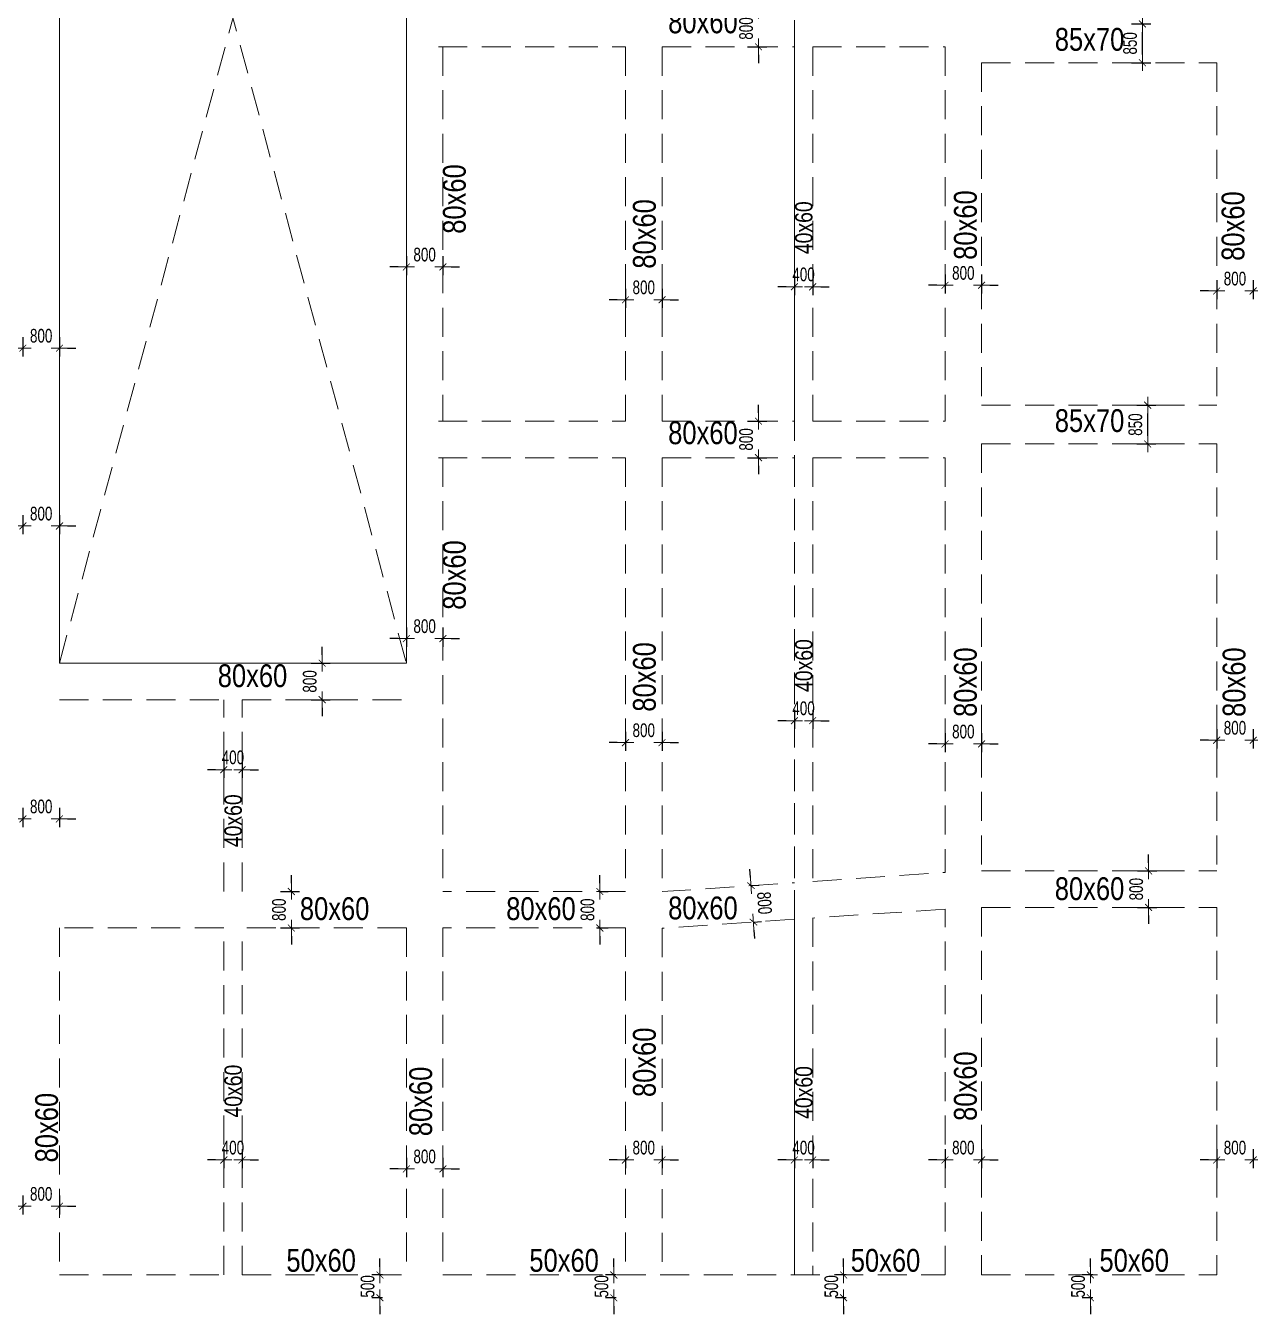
# Model space of a CAD drawing. Header units: millimetres. Extents: x 40 to 217000, y 40 to 90716.
# Drawn here: x 113862 to 140685, y 40 to 28260 of the extents above; entities that cross this region are included whole.
import ezdxf
from ezdxf.enums import TextEntityAlignment as Align

# ---------------------------------------------------------------- set-up
doc = ezdxf.new("R2010")
doc.units = ezdxf.units.MM
doc.header["$MEASUREMENT"] = 0
doc.header["$PDMODE"] = 1
doc.linetypes.add('DASHED2', pattern=[9.525, 6.35, -3.175])
doc.linetypes.add('HIDDEN2', pattern=[4.7625, 3.175, -1.5875])
doc.layers.get('Defpoints').update_dxf_attribs({"lineweight": 9})
doc.layers.add('Kich thuoc dam diml', color=230, linetype='Continuous', plot=False)
doc.layers.add('NDC. KT Dam', color=42, linetype='Continuous')
for name, color, linetype, lineweight in [('NDC_S_BEAM', 3, 'HIDDEN2', 20), ('NDC_S_DIM', 1, 'Continuous', 15), ('NDC_S_OPENING', 9, 'DASHED2', 13), ('NDC_S_SLAB', 2, 'Continuous', 20)]:
    doc.layers.add(name, color=color, linetype=linetype, lineweight=lineweight)
doc.styles.add('ARIAL', font='arial.ttf', dxfattribs={"width": 0.8})
doc.styles.add('NDC_DIM', font='', dxfattribs={"width": 0.75})
doc.styles.get('NDC_DIM').set_extended_font_data('Dotum')
doc.dimstyles.new('NDC_dim_100', dxfattribs={"dimscale": 120, "dimtxt": 2.5, "dimasz": 1.5, "dimexe": 1.5, "dimexo": 2.5, "dimgap": 1, "dimtad": 1, "dimdec": 0, "dimzin": 0, "dimdsep": 46, "dimtxsty": 'NDC_DIM', "dimblk": 'DIMMARK', "dimcen": 0.09, "dimdle": 1.2, "dimclrd": 1, "dimclre": 1, "dimclrt": 3, "dimadec": 0, "dimazin": 0, "dimtfac": 1, "dimtdec": 0, "dimtix": 1, "dimtofl": 0, "dimtmove": 0, "dimatfit": 3, "dimfxl": 0, "dimtolj": 1, "dimtzin": 0, "dimarcsym": 0})

# ---------------------------------------------------------------- blocks, each defined once
blk = doc.blocks.new('DIMMARK')
at = {"layer": 'NDC_S_DIM', "color": 1}
blk.add_line((-1.5, 0), (1, 0), dxfattribs=at)
at = {"layer": 'NDC_S_DIM', "color": 2, "const_width": 0.1}
blk.add_lwpolyline([(-0.42, -0.42), (0.42, 0.42)], dxfattribs=at)
blk = doc.blocks.new('*D1517')
at = {"layer": 'Defpoints', "color": 0, "transparency": 16777216}
for p in [(113800, 23453), (114600, 23453), (114600, 21199)]:
    blk.add_point(p, dxfattribs=at)
at = {"layer": 'Kich thuoc dam diml', "color": 1, "lineweight": -2, "transparency": 16777216}
for p, q in [((113620, 21199), (113440, 21199)), ((113800, 21439), (113800, 21019)), ((114600, 21439), (114600, 21019)), ((114780, 21199), (114960, 21199))]:
    blk.add_line(p, q, dxfattribs=at)
at = {"layer": 'Kich thuoc dam diml', "color": 1, "lineweight": -2, "transparency": 16777216, "xscale": 180, "yscale": 180, "zscale": 180}
blk.add_blockref('DIMMARK', (113800, 21199), dxfattribs=at)
at = {"layer": 'Kich thuoc dam diml', "color": 1, "lineweight": -2, "transparency": 16777216, "xscale": 180, "yscale": 180, "zscale": 180, "rotation": 180}
blk.add_blockref('DIMMARK', (114600, 21199), dxfattribs=at)
at = {"layer": 'Kich thuoc dam diml', "color": 3, "transparency": 16777216, "insert": (114200, 21469), "char_height": 300, "attachment_point": 5, "style": 'NDC_DIM'}
blk.add_mtext('\\A1;800', dxfattribs=at)
blk = doc.blocks.new('*D1543')
at = {"layer": 'Defpoints', "color": 0, "transparency": 16777216}
for p in [(118200, 4299), (118600, 4357), (118600, 3418)]:
    blk.add_point(p, dxfattribs=at)
at = {"layer": 'Kich thuoc dam diml', "color": 1, "lineweight": -2, "transparency": 16777216}
for p, q in [((118020, 3418), (117840, 3418)), ((118200, 3658), (118200, 3238)), ((118600, 3658), (118600, 3238)), ((118780, 3418), (118960, 3418))]:
    blk.add_line(p, q, dxfattribs=at)
at = {"layer": 'Kich thuoc dam diml', "color": 1, "lineweight": -2, "transparency": 16777216, "xscale": 180, "yscale": 180, "zscale": 180}
blk.add_blockref('DIMMARK', (118200, 3418), dxfattribs=at)
at = {"layer": 'Kich thuoc dam diml', "color": 1, "lineweight": -2, "transparency": 16777216, "xscale": 180, "yscale": 180, "zscale": 180, "rotation": 180}
blk.add_blockref('DIMMARK', (118600, 3418), dxfattribs=at)
at = {"layer": 'Kich thuoc dam diml', "color": 3, "transparency": 16777216, "insert": (118400, 3688), "char_height": 300, "attachment_point": 5, "style": 'NDC_DIM'}
blk.add_mtext('\\A1;400', dxfattribs=at)
blk = doc.blocks.new('*D1544')
at = {"layer": 'Defpoints', "color": 0, "transparency": 16777216}
for p in [(130700, 4299), (131100, 4357), (131100, 3418)]:
    blk.add_point(p, dxfattribs=at)
at = {"layer": 'Kich thuoc dam diml', "color": 1, "lineweight": -2, "transparency": 16777216}
for p, q in [((130520, 3418), (130340, 3418)), ((130700, 3658), (130700, 3238)), ((131100, 3658), (131100, 3238)), ((131280, 3418), (131460, 3418))]:
    blk.add_line(p, q, dxfattribs=at)
at = {"layer": 'Kich thuoc dam diml', "color": 1, "lineweight": -2, "transparency": 16777216, "xscale": 180, "yscale": 180, "zscale": 180}
blk.add_blockref('DIMMARK', (130700, 3418), dxfattribs=at)
at = {"layer": 'Kich thuoc dam diml', "color": 1, "lineweight": -2, "transparency": 16777216, "xscale": 180, "yscale": 180, "zscale": 180, "rotation": 180}
blk.add_blockref('DIMMARK', (131100, 3418), dxfattribs=at)
at = {"layer": 'Kich thuoc dam diml', "color": 3, "transparency": 16777216, "insert": (130900, 3688), "char_height": 300, "attachment_point": 5, "style": 'NDC_DIM'}
blk.add_mtext('\\A1;400', dxfattribs=at)
blk = doc.blocks.new('*D1553')
at = {"layer": 'Defpoints', "color": 0, "transparency": 16777216}
for p in [(113800, 3051), (114600, 3051), (114600, 2404)]:
    blk.add_point(p, dxfattribs=at)
at = {"layer": 'Kich thuoc dam diml', "color": 1, "lineweight": -2, "transparency": 16777216}
for p, q in [((113800, 2644), (113800, 2224)), ((114600, 2644), (114600, 2224)), ((113620, 2404), (113440, 2404)), ((114780, 2404), (114960, 2404))]:
    blk.add_line(p, q, dxfattribs=at)
at = {"layer": 'Kich thuoc dam diml', "color": 1, "lineweight": -2, "transparency": 16777216, "xscale": 180, "yscale": 180, "zscale": 180}
blk.add_blockref('DIMMARK', (113800, 2404), dxfattribs=at)
at = {"layer": 'Kich thuoc dam diml', "color": 1, "lineweight": -2, "transparency": 16777216, "xscale": 180, "yscale": 180, "zscale": 180, "rotation": 180}
blk.add_blockref('DIMMARK', (114600, 2404), dxfattribs=at)
at = {"layer": 'Kich thuoc dam diml', "color": 3, "transparency": 16777216, "insert": (114200, 2674), "char_height": 300, "attachment_point": 5, "style": 'NDC_DIM'}
blk.add_mtext('\\A1;800', dxfattribs=at)
blk = doc.blocks.new('*D1554')
at = {"layer": 'Defpoints', "color": 0, "transparency": 16777216}
for p in [(122200, 4029), (123000, 4029), (123000, 3223)]:
    blk.add_point(p, dxfattribs=at)
at = {"layer": 'Kich thuoc dam diml', "color": 1, "lineweight": -2, "transparency": 16777216}
for p, q in [((122200, 3463), (122200, 3043)), ((123000, 3463), (123000, 3043)), ((122020, 3223), (121840, 3223)), ((123180, 3223), (123360, 3223))]:
    blk.add_line(p, q, dxfattribs=at)
at = {"layer": 'Kich thuoc dam diml', "color": 1, "lineweight": -2, "transparency": 16777216, "xscale": 180, "yscale": 180, "zscale": 180}
blk.add_blockref('DIMMARK', (122200, 3223), dxfattribs=at)
at = {"layer": 'Kich thuoc dam diml', "color": 1, "lineweight": -2, "transparency": 16777216, "xscale": 180, "yscale": 180, "zscale": 180, "rotation": 180}
blk.add_blockref('DIMMARK', (123000, 3223), dxfattribs=at)
at = {"layer": 'Kich thuoc dam diml', "color": 3, "transparency": 16777216, "insert": (122600, 3493), "char_height": 300, "attachment_point": 5, "style": 'NDC_DIM'}
blk.add_mtext('\\A1;800', dxfattribs=at)
blk = doc.blocks.new('*D1555')
at = {"layer": 'Defpoints', "color": 0, "transparency": 16777216}
for p in [(127000, 4287), (127800, 4287), (127800, 3418)]:
    blk.add_point(p, dxfattribs=at)
at = {"layer": 'Kich thuoc dam diml', "color": 1, "lineweight": -2, "transparency": 16777216}
for p, q in [((126820, 3418), (126640, 3418)), ((127000, 3658), (127000, 3238)), ((127800, 3658), (127800, 3238)), ((127980, 3418), (128160, 3418))]:
    blk.add_line(p, q, dxfattribs=at)
at = {"layer": 'Kich thuoc dam diml', "color": 1, "lineweight": -2, "transparency": 16777216, "xscale": 180, "yscale": 180, "zscale": 180}
blk.add_blockref('DIMMARK', (127000, 3418), dxfattribs=at)
at = {"layer": 'Kich thuoc dam diml', "color": 1, "lineweight": -2, "transparency": 16777216, "xscale": 180, "yscale": 180, "zscale": 180, "rotation": 180}
blk.add_blockref('DIMMARK', (127800, 3418), dxfattribs=at)
at = {"layer": 'Kich thuoc dam diml', "color": 3, "transparency": 16777216, "insert": (127400, 3688), "char_height": 300, "attachment_point": 5, "style": 'NDC_DIM'}
blk.add_mtext('\\A1;800', dxfattribs=at)
blk = doc.blocks.new('*D1556')
at = {"layer": 'Defpoints', "color": 0, "transparency": 16777216}
for p in [(134000, 4127), (134800, 4127), (134800, 3418)]:
    blk.add_point(p, dxfattribs=at)
at = {"layer": 'Kich thuoc dam diml', "color": 1, "lineweight": -2, "transparency": 16777216}
for p, q in [((133820, 3418), (133640, 3418)), ((134000, 3658), (134000, 3238)), ((134800, 3658), (134800, 3238)), ((134980, 3418), (135160, 3418))]:
    blk.add_line(p, q, dxfattribs=at)
at = {"layer": 'Kich thuoc dam diml', "color": 1, "lineweight": -2, "transparency": 16777216, "xscale": 180, "yscale": 180, "zscale": 180}
blk.add_blockref('DIMMARK', (134000, 3418), dxfattribs=at)
at = {"layer": 'Kich thuoc dam diml', "color": 1, "lineweight": -2, "transparency": 16777216, "xscale": 180, "yscale": 180, "zscale": 180, "rotation": 180}
blk.add_blockref('DIMMARK', (134800, 3418), dxfattribs=at)
at = {"layer": 'Kich thuoc dam diml', "color": 3, "transparency": 16777216, "insert": (134400, 3688), "char_height": 300, "attachment_point": 5, "style": 'NDC_DIM'}
blk.add_mtext('\\A1;800', dxfattribs=at)
blk = doc.blocks.new('*D1530')
at = {"layer": 'Defpoints', "color": 0, "transparency": 16777216}
for p in [(139950, 4170), (140750, 4170), (140750, 3418)]:
    blk.add_point(p, dxfattribs=at)
at = {"layer": 'Kich thuoc dam diml', "color": 1, "lineweight": -2, "transparency": 16777216}
for p, q in [((139770, 3418), (139590, 3418)), ((139950, 3658), (139950, 3238)), ((140750, 3658), (140750, 3238)), ((140930, 3418), (141110, 3418))]:
    blk.add_line(p, q, dxfattribs=at)
at = {"layer": 'Kich thuoc dam diml', "color": 1, "lineweight": -2, "transparency": 16777216, "xscale": 180, "yscale": 180, "zscale": 180}
blk.add_blockref('DIMMARK', (139950, 3418), dxfattribs=at)
at = {"layer": 'Kich thuoc dam diml', "color": 1, "lineweight": -2, "transparency": 16777216, "xscale": 180, "yscale": 180, "zscale": 180, "rotation": 180}
blk.add_blockref('DIMMARK', (140750, 3418), dxfattribs=at)
at = {"layer": 'Kich thuoc dam diml', "color": 3, "transparency": 16777216, "insert": (140350, 3688), "char_height": 300, "attachment_point": 5, "style": 'NDC_DIM'}
blk.add_mtext('\\A1;800', dxfattribs=at)
blk = doc.blocks.new('*D1561')
at = {"layer": 'Defpoints', "color": 0, "transparency": 16777216}
for p in [(121621, 900), (121975, 900), (121975, 400)]:
    blk.add_point(p, dxfattribs=at)
at = {"layer": 'Kich thuoc dam diml', "color": 1, "lineweight": -2, "transparency": 16777216}
for p, q in [((121621, 1080), (121621, 1260)), ((121675, 900), (121441, 900)), ((121675, 400), (121441, 400)), ((121621, 220), (121621, 40))]:
    blk.add_line(p, q, dxfattribs=at)
at = {"layer": 'Kich thuoc dam diml', "color": 1, "lineweight": -2, "transparency": 16777216, "xscale": 180, "yscale": 180, "zscale": 180}
for p, rotation in [((121621, 900), 270), ((121621, 400), 90)]:
    blk.add_blockref('DIMMARK', p, dxfattribs=dict(at, rotation=rotation))
at = {"layer": 'Kich thuoc dam diml', "color": 3, "transparency": 16777216, "insert": (121351, 650), "char_height": 300, "attachment_point": 5, "rotation": 90, "style": 'NDC_DIM'}
blk.add_mtext('\\A1;500', dxfattribs=at)
blk = doc.blocks.new('*D1562')
at = {"layer": 'Defpoints', "color": 0, "transparency": 16777216}
for p in [(126745, 900), (127099, 900), (127099, 400)]:
    blk.add_point(p, dxfattribs=at)
at = {"layer": 'Kich thuoc dam diml', "color": 1, "lineweight": -2, "transparency": 16777216}
for p, q in [((126745, 1080), (126745, 1260)), ((126799, 900), (126565, 900)), ((126799, 400), (126565, 400)), ((126745, 220), (126745, 40))]:
    blk.add_line(p, q, dxfattribs=at)
at = {"layer": 'Kich thuoc dam diml', "color": 1, "lineweight": -2, "transparency": 16777216, "xscale": 180, "yscale": 180, "zscale": 180}
for p, rotation in [((126745, 900), 270), ((126745, 400), 90)]:
    blk.add_blockref('DIMMARK', p, dxfattribs=dict(at, rotation=rotation))
at = {"layer": 'Kich thuoc dam diml', "color": 3, "transparency": 16777216, "insert": (126475, 650), "char_height": 300, "attachment_point": 5, "rotation": 90, "style": 'NDC_DIM'}
blk.add_mtext('\\A1;500', dxfattribs=at)
blk = doc.blocks.new('*D1563')
at = {"layer": 'Defpoints', "color": 0, "transparency": 16777216}
for p in [(131778, 900), (132133, 900), (132133, 400)]:
    blk.add_point(p, dxfattribs=at)
at = {"layer": 'Kich thuoc dam diml', "color": 1, "lineweight": -2, "transparency": 16777216}
for p, q in [((131778, 1080), (131778, 1260)), ((131833, 900), (131598, 900)), ((131833, 400), (131598, 400)), ((131778, 220), (131778, 40))]:
    blk.add_line(p, q, dxfattribs=at)
at = {"layer": 'Kich thuoc dam diml', "color": 1, "lineweight": -2, "transparency": 16777216, "xscale": 180, "yscale": 180, "zscale": 180}
for p, rotation in [((131778, 900), 270), ((131778, 400), 90)]:
    blk.add_blockref('DIMMARK', p, dxfattribs=dict(at, rotation=rotation))
at = {"layer": 'Kich thuoc dam diml', "color": 3, "transparency": 16777216, "insert": (131508, 650), "char_height": 300, "attachment_point": 5, "rotation": 90, "style": 'NDC_DIM'}
blk.add_mtext('\\A1;500', dxfattribs=at)
blk = doc.blocks.new('*D1564')
at = {"layer": 'Defpoints', "color": 0, "transparency": 16777216}
for p in [(137184, 900), (137539, 900), (137539, 400)]:
    blk.add_point(p, dxfattribs=at)
at = {"layer": 'Kich thuoc dam diml', "color": 1, "lineweight": -2, "transparency": 16777216}
for p, q in [((137184, 1080), (137184, 1260)), ((137239, 900), (137004, 900)), ((137239, 400), (137004, 400)), ((137184, 220), (137184, 40))]:
    blk.add_line(p, q, dxfattribs=at)
at = {"layer": 'Kich thuoc dam diml', "color": 1, "lineweight": -2, "transparency": 16777216, "xscale": 180, "yscale": 180, "zscale": 180}
for p, rotation in [((137184, 900), 270), ((137184, 400), 90)]:
    blk.add_blockref('DIMMARK', p, dxfattribs=dict(at, rotation=rotation))
at = {"layer": 'Kich thuoc dam diml', "color": 3, "transparency": 16777216, "insert": (136914, 650), "char_height": 300, "attachment_point": 5, "rotation": 90, "style": 'NDC_DIM'}
blk.add_mtext('\\A1;500', dxfattribs=at)
blk = doc.blocks.new('*D1573')
at = {"layer": 'Defpoints', "color": 0, "transparency": 16777216}
for p in [(116976, 9300), (119680, 9300), (116976, 8500)]:
    blk.add_point(p, dxfattribs=at)
at = {"layer": 'Kich thuoc dam diml', "color": 1, "lineweight": -2, "transparency": 16777216}
for p, q in [((119680, 9480), (119680, 9660)), ((119440, 9300), (119860, 9300)), ((119440, 8500), (119860, 8500)), ((119680, 8320), (119680, 8140))]:
    blk.add_line(p, q, dxfattribs=at)
at = {"layer": 'Kich thuoc dam diml', "color": 1, "lineweight": -2, "transparency": 16777216, "xscale": 180, "yscale": 180, "zscale": 180}
for p, rotation in [((119680, 9300), 270), ((119680, 8500), 90)]:
    blk.add_blockref('DIMMARK', p, dxfattribs=dict(at, rotation=rotation))
at = {"layer": 'Kich thuoc dam diml', "color": 3, "transparency": 16777216, "insert": (119410, 8900), "char_height": 300, "attachment_point": 5, "rotation": 90, "style": 'NDC_DIM'}
blk.add_mtext('\\A1;800', dxfattribs=at)
blk = doc.blocks.new('*D1574')
at = {"layer": 'Defpoints', "color": 0, "transparency": 16777216}
for p in [(126126, 9300), (126438, 9300), (126072, 8500)]:
    blk.add_point(p, dxfattribs=at)
at = {"layer": 'Kich thuoc dam diml', "color": 1, "lineweight": -2, "transparency": 16777216}
for p, q in [((126438, 9480), (126438, 9660)), ((126426, 9300), (126618, 9300)), ((126372, 8500), (126618, 8500)), ((126438, 8320), (126438, 8140))]:
    blk.add_line(p, q, dxfattribs=at)
at = {"layer": 'Kich thuoc dam diml', "color": 1, "lineweight": -2, "transparency": 16777216, "xscale": 180, "yscale": 180, "zscale": 180}
for p, rotation in [((126438, 9300), 270), ((126438, 8500), 90)]:
    blk.add_blockref('DIMMARK', p, dxfattribs=dict(at, rotation=rotation))
at = {"layer": 'Kich thuoc dam diml', "color": 3, "transparency": 16777216, "insert": (126168, 8900), "char_height": 300, "attachment_point": 5, "rotation": 90, "style": 'NDC_DIM'}
blk.add_mtext('\\A1;800', dxfattribs=at)
blk = doc.blocks.new('*D1575')
at = {"layer": 'Defpoints', "color": 0, "transparency": 16777216}
for p in [(129576, 9416), (129748, 9427), (129630, 8617)]:
    blk.add_point(p, dxfattribs=at)
at = {"layer": 'Kich thuoc dam diml', "color": 1, "lineweight": -2, "transparency": 16777216}
for p, q in [((129735, 9607), (129723, 9786)), ((129748, 9427), (129927, 9439)), ((129802, 8629), (129981, 8641)), ((129814, 8449), (129826, 8270))]:
    blk.add_line(p, q, dxfattribs=at)
at = {"layer": 'Kich thuoc dam diml', "color": 1, "lineweight": -2, "transparency": 16777216, "xscale": 180, "yscale": 180, "zscale": 180}
for p, rotation in [((129748, 9427), 273.8774504216132), ((129802, 8629), 93.8774504216132)]:
    blk.add_blockref('DIMMARK', p, dxfattribs=dict(at, rotation=rotation))
at = {"layer": 'Kich thuoc dam diml', "color": 3, "transparency": 16777216, "insert": (130044, 9046), "char_height": 300, "attachment_point": 5, "rotation": 273.8775, "style": 'NDC_DIM'}
blk.add_mtext('\\A1;800', dxfattribs=at)
blk = doc.blocks.new('*D1576')
at = {"layer": 'Defpoints', "color": 0, "transparency": 16777216}
for p in [(137895, 9750), (138458, 9750), (137726, 8950)]:
    blk.add_point(p, dxfattribs=at)
at = {"layer": 'Kich thuoc dam diml', "color": 1, "lineweight": -2, "transparency": 16777216}
for p, q in [((138458, 9930), (138458, 10110)), ((138218, 9750), (138638, 9750)), ((138218, 8950), (138638, 8950)), ((138458, 8770), (138458, 8590))]:
    blk.add_line(p, q, dxfattribs=at)
at = {"layer": 'Kich thuoc dam diml', "color": 1, "lineweight": -2, "transparency": 16777216, "xscale": 180, "yscale": 180, "zscale": 180}
for p, rotation in [((138458, 9750), 270), ((138458, 8950), 90)]:
    blk.add_blockref('DIMMARK', p, dxfattribs=dict(at, rotation=rotation))
at = {"layer": 'Kich thuoc dam diml', "color": 3, "transparency": 16777216, "insert": (138188, 9350), "char_height": 300, "attachment_point": 5, "rotation": 90, "style": 'NDC_DIM'}
blk.add_mtext('\\A1;800', dxfattribs=at)
blk = doc.blocks.new('*D1582')
at = {"layer": 'Defpoints', "color": 0, "transparency": 16777216}
for p in [(128673, 19600), (129913, 19600), (129030, 18800)]:
    blk.add_point(p, dxfattribs=at)
at = {"layer": 'Kich thuoc dam diml', "color": 1, "lineweight": -2, "transparency": 16777216}
for p, q in [((129913, 19780), (129913, 19960)), ((129673, 19600), (130093, 19600)), ((129673, 18800), (130093, 18800)), ((129913, 18620), (129913, 18440))]:
    blk.add_line(p, q, dxfattribs=at)
at = {"layer": 'Kich thuoc dam diml', "color": 1, "lineweight": -2, "transparency": 16777216, "xscale": 180, "yscale": 180, "zscale": 180}
for p, rotation in [((129913, 19600), 270), ((129913, 18800), 90)]:
    blk.add_blockref('DIMMARK', p, dxfattribs=dict(at, rotation=rotation))
at = {"layer": 'Kich thuoc dam diml', "color": 3, "transparency": 16777216, "insert": (129643, 19200), "char_height": 300, "attachment_point": 5, "rotation": 90, "style": 'NDC_DIM'}
blk.add_mtext('\\A1;800', dxfattribs=at)
blk = doc.blocks.new('*D1583')
at = {"layer": 'Defpoints', "color": 0, "transparency": 16777216}
for p in [(136837, 19950), (138439, 19950), (136697, 19100)]:
    blk.add_point(p, dxfattribs=at)
at = {"layer": 'Kich thuoc dam diml', "color": 1, "lineweight": -2, "transparency": 16777216}
for p, q in [((138199, 19950), (138619, 19950)), ((138439, 19280), (138439, 19770)), ((138199, 19100), (138619, 19100))]:
    blk.add_line(p, q, dxfattribs=at)
at = {"layer": 'Kich thuoc dam diml', "color": 1, "lineweight": -2, "transparency": 16777216, "xscale": 180, "yscale": 180, "zscale": 180}
for p, rotation in [((138439, 19950), 90), ((138439, 19100), 270)]:
    blk.add_blockref('DIMMARK', p, dxfattribs=dict(at, rotation=rotation))
at = {"layer": 'Kich thuoc dam diml', "color": 3, "transparency": 16777216, "insert": (138169, 19525), "char_height": 300, "attachment_point": 5, "rotation": 90, "style": 'NDC_DIM'}
blk.add_mtext('\\A1;850', dxfattribs=at)
blk = doc.blocks.new('*D1595')
at = {"layer": 'Defpoints', "color": 0, "transparency": 16777216}
for p in [(129300, 28600), (129913, 28600), (129300, 27800)]:
    blk.add_point(p, dxfattribs=at)
at = {"layer": 'Kich thuoc dam diml', "color": 1, "lineweight": -2, "transparency": 16777216}
for p, q in [((129913, 28780), (129913, 28960)), ((129673, 28600), (130093, 28600)), ((129673, 27800), (130093, 27800)), ((129913, 27620), (129913, 27440))]:
    blk.add_line(p, q, dxfattribs=at)
at = {"layer": 'Kich thuoc dam diml', "color": 1, "lineweight": -2, "transparency": 16777216, "xscale": 180, "yscale": 180, "zscale": 180}
for p, rotation in [((129913, 28600), 270), ((129913, 27800), 90)]:
    blk.add_blockref('DIMMARK', p, dxfattribs=dict(at, rotation=rotation))
at = {"layer": 'Kich thuoc dam diml', "color": 3, "transparency": 16777216, "insert": (129643, 28200), "char_height": 300, "attachment_point": 5, "rotation": 90, "style": 'NDC_DIM'}
blk.add_mtext('\\A1;800', dxfattribs=at)
blk = doc.blocks.new('*D1596')
at = {"layer": 'Defpoints', "color": 0, "transparency": 16777216}
for p in [(137711, 28300), (138324, 28300), (137711, 27450)]:
    blk.add_point(p, dxfattribs=at)
at = {"layer": 'Kich thuoc dam diml', "color": 1, "lineweight": -2, "transparency": 16777216}
for p, q in [((138084, 28300), (138504, 28300)), ((138324, 27630), (138324, 28120)), ((138084, 27450), (138504, 27450))]:
    blk.add_line(p, q, dxfattribs=at)
at = {"layer": 'Kich thuoc dam diml', "color": 1, "lineweight": -2, "transparency": 16777216, "xscale": 180, "yscale": 180, "zscale": 180}
for p, rotation in [((138324, 28300), 90), ((138324, 27450), 270)]:
    blk.add_blockref('DIMMARK', p, dxfattribs=dict(at, rotation=rotation))
at = {"layer": 'Kich thuoc dam diml', "color": 3, "transparency": 16777216, "insert": (138054, 27875), "char_height": 300, "attachment_point": 5, "rotation": 90, "style": 'NDC_DIM'}
blk.add_mtext('\\A1;850', dxfattribs=at)
blk = doc.blocks.new('*D1648')
at = {"layer": 'Defpoints', "color": 0, "transparency": 16777216}
for p in [(156364, 47100), (157282, 47100), (156364, 46300), (128673, 19600), (129913, 19600), (129030, 18800)]:
    blk.add_point(p, dxfattribs=at)
at = {"layer": 'Kich thuoc dam diml', "color": 1, "lineweight": -2, "transparency": 16777216}
for p, q in [((157282, 47280), (157282, 47460)), ((157042, 47100), (157462, 47100)), ((157042, 46300), (157462, 46300)), ((157282, 46120), (157282, 45940)), ((129913, 19780), (129913, 19960)), ((129673, 19600), (130093, 19600)), ((129673, 18800), (130093, 18800)), ((129913, 18620), (129913, 18440))]:
    blk.add_line(p, q, dxfattribs=at)
at = {"layer": 'Kich thuoc dam diml', "color": 1, "lineweight": -2, "transparency": 16777216, "xscale": 180, "yscale": 180, "zscale": 180}
for p, rotation in [((157282, 47100), 270), ((157282, 46300), 90), ((129913, 19600), 270), ((129913, 18800), 90)]:
    blk.add_blockref('DIMMARK', p, dxfattribs=dict(at, rotation=rotation))
at = {"layer": 'Kich thuoc dam diml', "color": 3, "transparency": 16777216, "char_height": 300, "attachment_point": 5, "rotation": 90, "style": 'NDC_DIM'}
for insert in [(157012, 46700), (129643, 19200)]:
    blk.add_mtext('\\A1;800', dxfattribs=dict(at, insert=insert))
blk = doc.blocks.new('*D1232')
at = {"layer": 'Defpoints', "color": 0, "transparency": 16777216}
for p in [(113800, 11535), (114600, 11535), (114600, 10889)]:
    blk.add_point(p, dxfattribs=at)
at = {"layer": 'Kich thuoc dam diml', "color": 1, "lineweight": -2, "transparency": 16777216}
for p, q in [((113800, 11129), (113800, 10709)), ((114600, 11129), (114600, 10709)), ((113620, 10889), (113440, 10889)), ((114780, 10889), (114960, 10889))]:
    blk.add_line(p, q, dxfattribs=at)
at = {"layer": 'Kich thuoc dam diml', "color": 1, "lineweight": -2, "transparency": 16777216, "xscale": 180, "yscale": 180, "zscale": 180}
blk.add_blockref('DIMMARK', (113800, 10889), dxfattribs=at)
at = {"layer": 'Kich thuoc dam diml', "color": 1, "lineweight": -2, "transparency": 16777216, "xscale": 180, "yscale": 180, "zscale": 180, "rotation": 180}
blk.add_blockref('DIMMARK', (114600, 10889), dxfattribs=at)
at = {"layer": 'Kich thuoc dam diml', "color": 3, "transparency": 16777216, "insert": (114200, 11159), "char_height": 300, "attachment_point": 5, "style": 'NDC_DIM'}
blk.add_mtext('\\A1;800', dxfattribs=at)
blk = doc.blocks.new('*D1233')
at = {"layer": 'Defpoints', "color": 0, "transparency": 16777216}
for p in [(113800, 17950), (114600, 17950), (114600, 17304)]:
    blk.add_point(p, dxfattribs=at)
at = {"layer": 'Kich thuoc dam diml', "color": 1, "lineweight": -2, "transparency": 16777216}
for p, q in [((113800, 17544), (113800, 17124)), ((114600, 17544), (114600, 17124)), ((113620, 17304), (113440, 17304)), ((114780, 17304), (114960, 17304))]:
    blk.add_line(p, q, dxfattribs=at)
at = {"layer": 'Kich thuoc dam diml', "color": 1, "lineweight": -2, "transparency": 16777216, "xscale": 180, "yscale": 180, "zscale": 180}
blk.add_blockref('DIMMARK', (113800, 17304), dxfattribs=at)
at = {"layer": 'Kich thuoc dam diml', "color": 1, "lineweight": -2, "transparency": 16777216, "xscale": 180, "yscale": 180, "zscale": 180, "rotation": 180}
blk.add_blockref('DIMMARK', (114600, 17304), dxfattribs=at)
at = {"layer": 'Kich thuoc dam diml', "color": 3, "transparency": 16777216, "insert": (114200, 17574), "char_height": 300, "attachment_point": 5, "style": 'NDC_DIM'}
blk.add_mtext('\\A1;800', dxfattribs=at)
blk = doc.blocks.new('*D1248')
at = {"layer": 'Defpoints', "color": 0, "transparency": 16777216}
for p in [(118200, 12847), (118600, 12904), (118600, 11965)]:
    blk.add_point(p, dxfattribs=at)
at = {"layer": 'Kich thuoc dam diml', "color": 1, "lineweight": -2, "transparency": 16777216}
for p, q in [((118200, 12205), (118200, 11785)), ((118600, 12205), (118600, 11785)), ((118020, 11965), (117840, 11965)), ((118780, 11965), (118960, 11965))]:
    blk.add_line(p, q, dxfattribs=at)
at = {"layer": 'Kich thuoc dam diml', "color": 1, "lineweight": -2, "transparency": 16777216, "xscale": 180, "yscale": 180, "zscale": 180}
blk.add_blockref('DIMMARK', (118200, 11965), dxfattribs=at)
at = {"layer": 'Kich thuoc dam diml', "color": 1, "lineweight": -2, "transparency": 16777216, "xscale": 180, "yscale": 180, "zscale": 180, "rotation": 180}
blk.add_blockref('DIMMARK', (118600, 11965), dxfattribs=at)
at = {"layer": 'Kich thuoc dam diml', "color": 3, "transparency": 16777216, "insert": (118400, 12235), "char_height": 300, "attachment_point": 5, "style": 'NDC_DIM'}
blk.add_mtext('\\A1;400', dxfattribs=at)
blk = doc.blocks.new('*D1253')
at = {"layer": 'Defpoints', "color": 0, "transparency": 16777216}
for p in [(122200, 15644), (123000, 15644), (123000, 14838)]:
    blk.add_point(p, dxfattribs=at)
at = {"layer": 'Kich thuoc dam diml', "color": 1, "lineweight": -2, "transparency": 16777216}
for p, q in [((122200, 15078), (122200, 14658)), ((123000, 15078), (123000, 14658)), ((122020, 14838), (121840, 14838)), ((123180, 14838), (123360, 14838))]:
    blk.add_line(p, q, dxfattribs=at)
at = {"layer": 'Kich thuoc dam diml', "color": 1, "lineweight": -2, "transparency": 16777216, "xscale": 180, "yscale": 180, "zscale": 180}
blk.add_blockref('DIMMARK', (122200, 14838), dxfattribs=at)
at = {"layer": 'Kich thuoc dam diml', "color": 1, "lineweight": -2, "transparency": 16777216, "xscale": 180, "yscale": 180, "zscale": 180, "rotation": 180}
blk.add_blockref('DIMMARK', (123000, 14838), dxfattribs=at)
at = {"layer": 'Kich thuoc dam diml', "color": 3, "transparency": 16777216, "insert": (122600, 15108), "char_height": 300, "attachment_point": 5, "style": 'NDC_DIM'}
blk.add_mtext('\\A1;800', dxfattribs=at)
blk = doc.blocks.new('*D1254')
at = {"layer": 'Defpoints', "color": 0, "transparency": 16777216}
for p in [(122200, 23783), (123000, 23783), (123000, 22977)]:
    blk.add_point(p, dxfattribs=at)
at = {"layer": 'Kich thuoc dam diml', "color": 1, "lineweight": -2, "transparency": 16777216}
for p, q in [((122200, 23217), (122200, 22797)), ((123000, 23217), (123000, 22797)), ((122020, 22977), (121840, 22977)), ((123180, 22977), (123360, 22977))]:
    blk.add_line(p, q, dxfattribs=at)
at = {"layer": 'Kich thuoc dam diml', "color": 1, "lineweight": -2, "transparency": 16777216, "xscale": 180, "yscale": 180, "zscale": 180}
blk.add_blockref('DIMMARK', (122200, 22977), dxfattribs=at)
at = {"layer": 'Kich thuoc dam diml', "color": 1, "lineweight": -2, "transparency": 16777216, "xscale": 180, "yscale": 180, "zscale": 180, "rotation": 180}
blk.add_blockref('DIMMARK', (123000, 22977), dxfattribs=at)
at = {"layer": 'Kich thuoc dam diml', "color": 3, "transparency": 16777216, "insert": (122600, 23247), "char_height": 300, "attachment_point": 5, "style": 'NDC_DIM'}
blk.add_mtext('\\A1;800', dxfattribs=at)
blk = doc.blocks.new('*D1264')
at = {"layer": 'Defpoints', "color": 0, "transparency": 16777216}
for p in [(130700, 13921), (131100, 13978), (131100, 13040)]:
    blk.add_point(p, dxfattribs=at)
at = {"layer": 'Kich thuoc dam diml', "color": 1, "lineweight": -2, "transparency": 16777216}
for p, q in [((130700, 13280), (130700, 12860)), ((131100, 13280), (131100, 12860)), ((130520, 13040), (130340, 13040)), ((131280, 13040), (131460, 13040))]:
    blk.add_line(p, q, dxfattribs=at)
at = {"layer": 'Kich thuoc dam diml', "color": 1, "lineweight": -2, "transparency": 16777216, "xscale": 180, "yscale": 180, "zscale": 180}
blk.add_blockref('DIMMARK', (130700, 13040), dxfattribs=at)
at = {"layer": 'Kich thuoc dam diml', "color": 1, "lineweight": -2, "transparency": 16777216, "xscale": 180, "yscale": 180, "zscale": 180, "rotation": 180}
blk.add_blockref('DIMMARK', (131100, 13040), dxfattribs=at)
at = {"layer": 'Kich thuoc dam diml', "color": 3, "transparency": 16777216, "insert": (130900, 13310), "char_height": 300, "attachment_point": 5, "style": 'NDC_DIM'}
blk.add_mtext('\\A1;400', dxfattribs=at)
blk = doc.blocks.new('*D1238')
at = {"layer": 'Defpoints', "color": 0, "transparency": 16777216}
for p in [(127000, 13428), (127800, 13428), (127800, 12559)]:
    blk.add_point(p, dxfattribs=at)
at = {"layer": 'Kich thuoc dam diml', "color": 1, "lineweight": -2, "transparency": 16777216}
for p, q in [((127000, 12799), (127000, 12379)), ((127800, 12799), (127800, 12379)), ((126820, 12559), (126640, 12559)), ((127980, 12559), (128160, 12559))]:
    blk.add_line(p, q, dxfattribs=at)
at = {"layer": 'Kich thuoc dam diml', "color": 1, "lineweight": -2, "transparency": 16777216, "xscale": 180, "yscale": 180, "zscale": 180}
blk.add_blockref('DIMMARK', (127000, 12559), dxfattribs=at)
at = {"layer": 'Kich thuoc dam diml', "color": 1, "lineweight": -2, "transparency": 16777216, "xscale": 180, "yscale": 180, "zscale": 180, "rotation": 180}
blk.add_blockref('DIMMARK', (127800, 12559), dxfattribs=at)
at = {"layer": 'Kich thuoc dam diml', "color": 3, "transparency": 16777216, "insert": (127400, 12829), "char_height": 300, "attachment_point": 5, "style": 'NDC_DIM'}
blk.add_mtext('\\A1;800', dxfattribs=at)
blk = doc.blocks.new('*D1239')
at = {"layer": 'Defpoints', "color": 0, "transparency": 16777216}
for p in [(127000, 23128), (127800, 23128), (127800, 22259)]:
    blk.add_point(p, dxfattribs=at)
at = {"layer": 'Kich thuoc dam diml', "color": 1, "lineweight": -2, "transparency": 16777216}
for p, q in [((127000, 22499), (127000, 22079)), ((127800, 22499), (127800, 22079)), ((126820, 22259), (126640, 22259)), ((127980, 22259), (128160, 22259))]:
    blk.add_line(p, q, dxfattribs=at)
at = {"layer": 'Kich thuoc dam diml', "color": 1, "lineweight": -2, "transparency": 16777216, "xscale": 180, "yscale": 180, "zscale": 180}
blk.add_blockref('DIMMARK', (127000, 22259), dxfattribs=at)
at = {"layer": 'Kich thuoc dam diml', "color": 1, "lineweight": -2, "transparency": 16777216, "xscale": 180, "yscale": 180, "zscale": 180, "rotation": 180}
blk.add_blockref('DIMMARK', (127800, 22259), dxfattribs=at)
at = {"layer": 'Kich thuoc dam diml', "color": 3, "transparency": 16777216, "insert": (127400, 22529), "char_height": 300, "attachment_point": 5, "style": 'NDC_DIM'}
blk.add_mtext('\\A1;800', dxfattribs=at)
blk = doc.blocks.new('*D1243')
at = {"layer": 'Defpoints', "color": 0, "transparency": 16777216}
for p in [(134000, 13240), (134800, 13240), (134800, 12530)]:
    blk.add_point(p, dxfattribs=at)
at = {"layer": 'Kich thuoc dam diml', "color": 1, "lineweight": -2, "transparency": 16777216}
for p, q in [((134000, 12770), (134000, 12350)), ((134800, 12770), (134800, 12350)), ((133820, 12530), (133640, 12530)), ((134980, 12530), (135160, 12530))]:
    blk.add_line(p, q, dxfattribs=at)
at = {"layer": 'Kich thuoc dam diml', "color": 1, "lineweight": -2, "transparency": 16777216, "xscale": 180, "yscale": 180, "zscale": 180}
blk.add_blockref('DIMMARK', (134000, 12530), dxfattribs=at)
at = {"layer": 'Kich thuoc dam diml', "color": 1, "lineweight": -2, "transparency": 16777216, "xscale": 180, "yscale": 180, "zscale": 180, "rotation": 180}
blk.add_blockref('DIMMARK', (134800, 12530), dxfattribs=at)
at = {"layer": 'Kich thuoc dam diml', "color": 3, "transparency": 16777216, "insert": (134400, 12800), "char_height": 300, "attachment_point": 5, "style": 'NDC_DIM'}
blk.add_mtext('\\A1;800', dxfattribs=at)
blk = doc.blocks.new('*D1244')
at = {"layer": 'Defpoints', "color": 0, "transparency": 16777216}
for p in [(134000, 23285), (134800, 23285), (134800, 22575)]:
    blk.add_point(p, dxfattribs=at)
at = {"layer": 'Kich thuoc dam diml', "color": 1, "lineweight": -2, "transparency": 16777216}
for p, q in [((134000, 22815), (134000, 22395)), ((134800, 22815), (134800, 22395)), ((133820, 22575), (133640, 22575)), ((134980, 22575), (135160, 22575))]:
    blk.add_line(p, q, dxfattribs=at)
at = {"layer": 'Kich thuoc dam diml', "color": 1, "lineweight": -2, "transparency": 16777216, "xscale": 180, "yscale": 180, "zscale": 180}
blk.add_blockref('DIMMARK', (134000, 22575), dxfattribs=at)
at = {"layer": 'Kich thuoc dam diml', "color": 1, "lineweight": -2, "transparency": 16777216, "xscale": 180, "yscale": 180, "zscale": 180, "rotation": 180}
blk.add_blockref('DIMMARK', (134800, 22575), dxfattribs=at)
at = {"layer": 'Kich thuoc dam diml', "color": 3, "transparency": 16777216, "insert": (134400, 22845), "char_height": 300, "attachment_point": 5, "style": 'NDC_DIM'}
blk.add_mtext('\\A1;800', dxfattribs=at)
blk = doc.blocks.new('*D1270')
at = {"layer": 'Defpoints', "color": 0, "transparency": 16777216}
for p in [(139950, 13363), (140750, 13363), (140750, 12612)]:
    blk.add_point(p, dxfattribs=at)
at = {"layer": 'Kich thuoc dam diml', "color": 1, "lineweight": -2, "transparency": 16777216}
for p, q in [((139950, 12852), (139950, 12432)), ((140750, 12852), (140750, 12432)), ((139770, 12612), (139590, 12612)), ((140930, 12612), (141110, 12612))]:
    blk.add_line(p, q, dxfattribs=at)
at = {"layer": 'Kich thuoc dam diml', "color": 1, "lineweight": -2, "transparency": 16777216, "xscale": 180, "yscale": 180, "zscale": 180}
blk.add_blockref('DIMMARK', (139950, 12612), dxfattribs=at)
at = {"layer": 'Kich thuoc dam diml', "color": 1, "lineweight": -2, "transparency": 16777216, "xscale": 180, "yscale": 180, "zscale": 180, "rotation": 180}
blk.add_blockref('DIMMARK', (140750, 12612), dxfattribs=at)
at = {"layer": 'Kich thuoc dam diml', "color": 3, "transparency": 16777216, "insert": (140350, 12882), "char_height": 300, "attachment_point": 5, "style": 'NDC_DIM'}
blk.add_mtext('\\A1;800', dxfattribs=at)
blk = doc.blocks.new('*D1271')
at = {"layer": 'Defpoints', "color": 0, "transparency": 16777216}
for p in [(139950, 23203), (140750, 23203), (140750, 22451)]:
    blk.add_point(p, dxfattribs=at)
at = {"layer": 'Kich thuoc dam diml', "color": 1, "lineweight": -2, "transparency": 16777216}
for p, q in [((139950, 22691), (139950, 22271)), ((140750, 22691), (140750, 22271)), ((139770, 22451), (139590, 22451)), ((140930, 22451), (141110, 22451))]:
    blk.add_line(p, q, dxfattribs=at)
at = {"layer": 'Kich thuoc dam diml', "color": 1, "lineweight": -2, "transparency": 16777216, "xscale": 180, "yscale": 180, "zscale": 180}
blk.add_blockref('DIMMARK', (139950, 22451), dxfattribs=at)
at = {"layer": 'Kich thuoc dam diml', "color": 1, "lineweight": -2, "transparency": 16777216, "xscale": 180, "yscale": 180, "zscale": 180, "rotation": 180}
blk.add_blockref('DIMMARK', (140750, 22451), dxfattribs=at)
at = {"layer": 'Kich thuoc dam diml', "color": 3, "transparency": 16777216, "insert": (140350, 22721), "char_height": 300, "attachment_point": 5, "style": 'NDC_DIM'}
blk.add_mtext('\\A1;800', dxfattribs=at)
blk = doc.blocks.new('*D1315')
at = {"layer": 'Defpoints', "color": 0, "transparency": 16777216}
for p in [(130700, 23425), (131100, 23482), (131100, 22543)]:
    blk.add_point(p, dxfattribs=at)
at = {"layer": 'Kich thuoc dam diml', "color": 1, "lineweight": -2, "transparency": 16777216}
for p, q in [((130700, 22783), (130700, 22363)), ((131100, 22783), (131100, 22363)), ((130520, 22543), (130340, 22543)), ((131280, 22543), (131460, 22543))]:
    blk.add_line(p, q, dxfattribs=at)
at = {"layer": 'Kich thuoc dam diml', "color": 1, "lineweight": -2, "transparency": 16777216, "xscale": 180, "yscale": 180, "zscale": 180}
blk.add_blockref('DIMMARK', (130700, 22543), dxfattribs=at)
at = {"layer": 'Kich thuoc dam diml', "color": 1, "lineweight": -2, "transparency": 16777216, "xscale": 180, "yscale": 180, "zscale": 180, "rotation": 180}
blk.add_blockref('DIMMARK', (131100, 22543), dxfattribs=at)
at = {"layer": 'Kich thuoc dam diml', "color": 3, "transparency": 16777216, "insert": (130900, 22813), "char_height": 300, "attachment_point": 5, "style": 'NDC_DIM'}
blk.add_mtext('\\A1;400', dxfattribs=at)
blk = doc.blocks.new('*D1318')
at = {"layer": 'Defpoints', "color": 0, "transparency": 16777216}
for p in [(119679, 14300), (119162, 13500), (120354, 13500)]:
    blk.add_point(p, dxfattribs=at)
at = {"layer": 'Kich thuoc dam diml', "color": 1, "lineweight": -2, "transparency": 16777216}
for p, q in [((120354, 14480), (120354, 14660)), ((120114, 14300), (120534, 14300)), ((120114, 13500), (120534, 13500)), ((120354, 13320), (120354, 13140))]:
    blk.add_line(p, q, dxfattribs=at)
at = {"layer": 'Kich thuoc dam diml', "color": 1, "lineweight": -2, "transparency": 16777216, "xscale": 180, "yscale": 180, "zscale": 180}
for p, rotation in [((120354, 14300), 270), ((120354, 13500), 90)]:
    blk.add_blockref('DIMMARK', p, dxfattribs=dict(at, rotation=rotation))
at = {"layer": 'Kich thuoc dam diml', "color": 3, "transparency": 16777216, "insert": (120084, 13900), "char_height": 300, "attachment_point": 5, "rotation": 90, "style": 'NDC_DIM'}
blk.add_mtext('\\A1;800', dxfattribs=at)

msp = doc.modelspace()

# ---------------------------------------------------------------- linework, layer by layer
at = {"layer": 'NDC_S_BEAM', "ltscale": 200}
for p, q in [((130700, 37904.9), (130700, 900)), ((122900, 27800), (127000, 27800)), ((123000, 27800), (123000, 19600)), ((127800, 27800), (130700, 27800)), ((130700, 27800), (130700, 19600)), ((131100, 27800), (134000, 27800)), ((131100, 27800), (131100, 19600)), ((134000, 27800), (134000, 19600)), ((134800, 27450), (134800, 19950)), ((134800, 27450), (139950, 27450)), ((139950, 27450), (139950, 19950)), ((134800, 19950), (139950, 19950)), ((122900, 19600), (127000, 19600)), ((127800, 19600), (130700, 19600)), ((131100, 19600), (134000, 19600)), ((134800, 19100), (139950, 19100)), ((134800, 19100), (134800, 9750)), ((139950, 19100), (139950, 9750)), ((122900, 18800), (127000, 18800)), ((123000, 18800), (123000, 9300)), ((127800, 18800), (130700, 18800)), ((127800, 18800), (127800, 9295.2)), ((130700, 18800), (130700, 9491.7)), ((131100, 18800), (131100, 9518.8)), ((131100, 18800), (134000, 18800)), ((134000, 18800), (134000, 9715.4)), ((114600, 14300), (122200, 14300)), ((114600, 13500), (118200, 13500)), ((118200, 9300), (118200, 13500)), ((118600, 9300), (118600, 13500)), ((118600, 13500), (122200, 13500)), ((131100, 9518.8), (134000, 9715.4)), ((134800, 9750), (139950, 9750)), ((127800, 9295.2), (130700, 9491.7)), ((127000, 9300), (123000, 9300)), ((134000, 8913.6), (131100, 8717)), ((134000, 900), (134000, 8913.6)), ((134800, 8950), (134800, 900)), ((134800, 8950), (139950, 8950)), ((139950, 8950), (139950, 900)), ((118200, 8500), (114600, 8500)), ((114600, 8500), (114600, 900)), ((118200, 900), (118200, 8500)), ((118600, 900), (118600, 8500)), ((130700, 8689.9), (127800, 8493.3)), ((127800, 8493.3), (127800, 900)), ((130700, 8693.3), (130700, 900)), ((131100, 8720), (131100, 900)), ((114600, 900), (118200, 900)), ((118600, 900), (122200, 900)), ((134800, 900), (139950, 900))]:
    msp.add_line(p, q, dxfattribs=at)
for points in [[(127000, 27800), (127000, 19600)], [(127800, 27800), (127800, 19600)], [(127000, 18800), (127000, 9300)], [(122200, 8500), (118600, 8500)], [(122200, 8500), (122200, 900)], [(127000, 8500), (123000, 8500), (123000, 900), (134000, 900)], [(127000, 8500), (127000, 900)]]:
    msp.add_lwpolyline(points, dxfattribs=at)
msp.add_lwpolyline([(122200, 13500, 0, 0, 0), (122200, 9300, 0.35, 0.35, 0), (118600, 9300, 0.35, 0.35, 0)], format="xyseb", dxfattribs=at)
at = {"layer": 'NDC_S_BEAM', "ltscale": 200, "const_width": 0.35}
msp.add_lwpolyline([(118200, 9300), (114600, 9300)], dxfattribs=at)
at = {"layer": 'NDC_S_OPENING', "ltscale": 100}
for p, q in [((114600, 42550), (122200, 14300)), ((114600, 14300), (122200, 42550))]:
    msp.add_line(p, q, dxfattribs=at)
at = {"layer": 'NDC_S_SLAB', "ltscale": 100}
msp.add_lwpolyline([(114600, 42550), (122200, 42550), (122200, 14300), (114600, 14300)], close=True, dxfattribs=at)

# ---------------------------------------------------------------- texts
at = {"layer": 'NDC. KT Dam', "style": 'ARIAL', "width": 0.8}
for s, p in [('80x60', (128696.1, 28345.4)), ('85x70', (137165.1, 27962.2)), ('85x70', (137165.1, 19612.2)), ('80x60', (128696.1, 19345.4)), ('80x60', (118829.4, 14024.9)), ('80x60', (137165.1, 9360.8)), ('80x60', (120628.2, 8922.8)), ('80x60', (125148.4, 8922.8)), ('80x60', (128696.1, 8938.8)), ('50x60', (120332.9, 1219.6)), ('50x60', (125654.8, 1219.6)), ('50x60', (132695.7, 1219.6)), ('50x60', (138143.5, 1219.6))]:
    msp.add_text(s, height=500, dxfattribs=at).set_placement(p, align=Align.MIDDLE_CENTER)
for s, height, p in [('80x60', 500, (123249.8, 24465.7)), ('80x60', 500, (134444.5, 23894.9)), ('80x60', 500, (140307.2, 23873.1)), ('80x60', 500, (127412.8, 23700.7)), ('40x60', 380, (130905, 23836.4)), ('80x60', 500, (123249.8, 16230.7)), ('80x60', 500, (127412.8, 13998)), ('40x60', 380, (130905, 14247.1)), ('80x60', 500, (134444.5, 13883.7)), ('80x60', 500, (140330.3, 13883.7)), ('40x60', 380, (118405, 10848.6)), ('80x60', 500, (127412.8, 5558.1)), ('80x60', 500, (134444.5, 5035.1)), ('40x60', 380, (118405, 4927.1)), ('80x60', 500, (122512.8, 4700.7)), ('40x60', 380, (130905, 4896.4)), ('80x60', 500, (114318.2, 4127))]:
    msp.add_text(s, height=height, rotation=90, dxfattribs=at).set_placement(p, align=Align.MIDDLE_CENTER)

# ---------------------------------------------------------------- dimensions: what is measured, and where the dimension line sits
at = {"layer": 'Kich thuoc dam diml'}
for base, p1, p2, picture, middle in [((157282.2, 47100), (156364.1, 46300), (156364.1, 47100), '*D1648', (157012.2, 46700)), ((129912.8, 28600), (129300.2, 27800), (129300.2, 28600), '*D1595', (129642.8, 28200)), ((138323.9, 28300), (137711.3, 27450), (137711.3, 28300), '*D1596', (138053.9, 27875)), ((138439, 19950), (136696.9, 19100), (136836.8, 19950), '*D1583', (138169, 19525)), ((129912.8, 19600), (129030, 18800), (128673.4, 19600), '*D1582', (129642.8, 19200)), ((120354.2, 13500), (119679.3, 14300), (119161.7, 13500), '*D1318', (120084.2, 13900)), ((138458.3, 9750), (137726.4, 8950), (137895, 9750), '*D1576', (138188.3, 9350)), ((119680, 9300), (116975.9, 8500), (116975.9, 9300), '*D1573', (119410, 8900)), ((126437.7, 9300), (126072.3, 8500), (126126.2, 9300), '*D1574', (126167.7, 8900)), ((121620.6, 900), (121975.3, 400), (121975.3, 900), '*D1561', (121350.6, 650)), ((126744.7, 900), (127099.4, 400), (127099.4, 900), '*D1562', (126474.7, 650)), ((131778.2, 900), (132133, 400), (132133, 900), '*D1563', (131508.2, 650)), ((137184.4, 900), (137539.1, 400), (137539.1, 900), '*D1564', (136914.4, 650))]:
    dim = msp.add_linear_dim(base=base, p1=p1, p2=p2, angle=90, dimstyle='NDC_dim_100', override={"dimfxl": 2}, dxfattribs=at)
    dim.commit()
    dim.dimension.update_dxf_attribs({"geometry": picture, "text_midpoint": middle})
for base, p1, p2, picture, middle in [((123000, 22976.8), (122200, 23783.1), (123000, 23783.1), '*D1254', (122600, 23246.8)), ((114600, 21198.7), (113800, 23452.9), (114600, 23452.9), '*D1517', (114200, 21468.7)), ((131100, 22542.8), (130700, 23424.6), (131100, 23481.7), '*D1315', (130900, 22812.8)), ((134800, 22574.9), (134000, 23284.6), (134800, 23284.6), '*D1244', (134400, 22844.9)), ((140750, 22451.5), (139950, 23203.4), (140750, 23203.4), '*D1271', (140350, 22721.5)), ((127800, 22258.7), (127000, 23127.9), (127800, 23127.9), '*D1239', (127400, 22528.7)), ((114600, 17303.6), (113800, 17950.4), (114600, 17950.4), '*D1233', (114200, 17573.6)), ((123000, 14838.1), (122200, 15644.4), (123000, 15644.4), '*D1253', (122600, 15108.1)), ((131100, 13039.6), (130700, 13921.3), (131100, 13978.4), '*D1264', (130900, 13309.6)), ((127800, 12558.6), (127000, 13427.8), (127800, 13427.8), '*D1238', (127400, 12828.6)), ((140750, 12611.6), (139950, 13363.4), (140750, 13363.4), '*D1270', (140350, 12881.6)), ((134800, 12530.3), (134000, 13240.1), (134800, 13240.1), '*D1243', (134400, 12800.3)), ((118600, 11964.8), (118200, 12846.5), (118600, 12903.6), '*D1248', (118400, 12234.8)), ((114600, 10888.7), (113800, 11535.5), (114600, 11535.5), '*D1232', (114200, 11158.7)), ((118600, 3417.7), (118200, 4299.4), (118600, 4356.5), '*D1543', (118400, 3687.7)), ((127800, 3417.7), (127000, 4286.9), (127800, 4286.9), '*D1555', (127400, 3687.7)), ((131100, 3417.7), (130700, 4299.4), (131100, 4356.5), '*D1544', (130900, 3687.7)), ((123000, 3222.9), (122200, 4029.2), (123000, 4029.2), '*D1554', (122600, 3492.9)), ((134800, 3417.7), (134000, 4127.4), (134800, 4127.4), '*D1556', (134400, 3687.7)), ((140750, 3417.7), (139950, 4169.6), (140750, 4169.6), '*D1530', (140350, 3687.7)), ((114600, 2404.4), (113800, 3051.3), (114600, 3051.3), '*D1553', (114200, 2674.4))]:
    dim = msp.add_linear_dim(base=base, p1=p1, p2=p2, dimstyle='NDC_dim_100', override={"dimfxl": 2}, dxfattribs=at)
    dim.commit()
    dim.dimension.update_dxf_attribs({"geometry": picture, "text_midpoint": middle})
dim = msp.add_aligned_dim(p1=(129630.4, 8617.4), p2=(129576.3, 9415.6), distance=-171.7, dimstyle='NDC_dim_100', override={"dimfxl": 2}, dxfattribs=at)
dim.commit()
dim.dimension.update_dxf_attribs({"geometry": '*D1575', "text_midpoint": (130044, 9046.3)})

doc.saveas('drawing.dxf')
